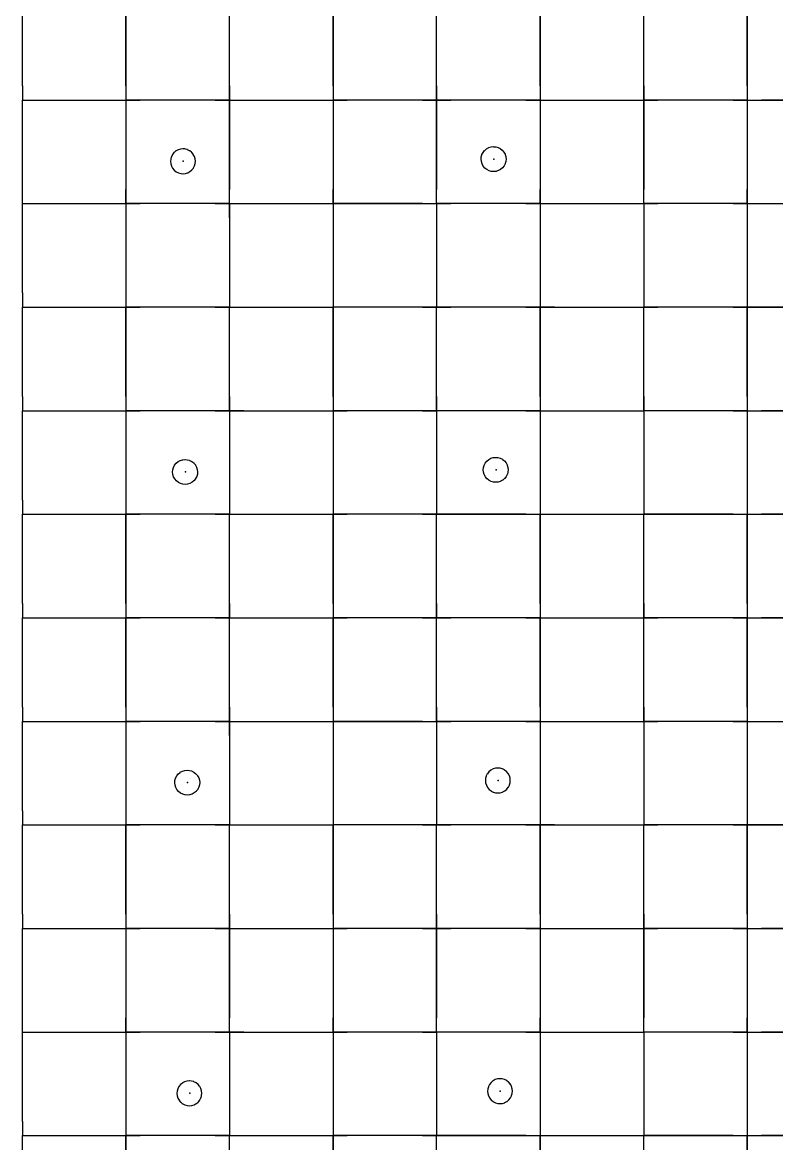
# Model space of a CAD drawing. Header units: metres. Extents: x 0 to 438, y -24 to 612.
# Drawn here: x 0 to 65.6, y 377.3 to 474.7 of the extents above; entities that cross this region are included whole.
import ezdxf

# ---------------------------------------------------------------- set-up
doc = ezdxf.new("R2010")
doc.units = ezdxf.units.M
doc.layers.add('LAYER_01_CUT', color=7, linetype='Continuous')
doc.layers.add('LAYER_04_GRID', color=7, linetype='Continuous')

msp = doc.modelspace()

# ---------------------------------------------------------------- linework, layer by layer
at = {"layer": 'LAYER_01_CUT'}
for points in [[(0, 469.234), (0, 477), (1.234, 477)], [(9, 469.234), (9, 477)], [(18, 457.766), (18, 459), (18, 466.766), (18, 468), (18, 475.766), (18, 477), (19.234, 477), (27, 477), (27, 475.766), (27, 468), (27, 466.766), (27, 459), (27, 457.766)], [(18, 469.234), (18, 477)], [(27, 469.234), (27, 477)], [(36, 466.766), (36, 468), (36, 475.766), (36, 477), (37.234, 477), (45, 477), (45, 475.766), (45, 468), (45, 466.766), (45, 459), (45, 457.766)], [(36, 469.234), (36, 477)], [(45, 469.234), (45, 477)], [(54, 466.766), (54, 468), (54, 475.766), (54, 477), (55.234, 477), (63, 477), (63, 475.766), (63, 468), (63, 466.766), (63, 459), (63, 457.766)], [(54, 469.234), (54, 477)], [(63, 469.234), (63, 477)], [(9, 475.766), (9, 468), (9, 466.766), (9, 459), (9, 457.766), (9, 450), (9, 448.766), (9, 441), (9, 439.766), (9, 432), (9, 430.766), (9, 423), (9, 421.766), (9, 414), (9, 412.766), (9, 405), (9, 403.766), (9, 396), (9, 394.766), (9, 387), (9, 385.766), (9, 378), (9, 376.766)], [(0, 469.234), (0, 468)], [(9, 469.234), (9, 468)], [(18, 469.234), (18, 468)], [(27, 469.234), (27, 468)], [(36, 469.234), (36, 468)], [(45, 469.234), (45, 468)], [(54, 469.234), (54, 468)], [(63, 469.234), (63, 468)], [(0, 451.234), (0, 459), (0, 460.234), (0, 468), (1.234, 468)], [(0, 468), (7.766, 468)], [(1.234, 468), (9, 468)], [(7.766, 468), (9, 468)], [(16.766, 468), (9, 468)], [(9, 468), (9, 460.234)], [(9, 468), (10.234, 468)], [(18, 468), (10.234, 468)], [(16.766, 468), (18, 468)], [(18, 468), (18, 460.234)], [(18, 468), (19.234, 468)], [(18, 468), (25.766, 468)], [(19.234, 468), (27, 468)], [(25.766, 468), (27, 468)], [(34.766, 468), (27, 468)], [(27, 468), (27, 460.234)], [(27, 468), (28.234, 468)], [(36, 468), (28.234, 468)], [(34.766, 468), (36, 468)], [(43.766, 468), (36, 468)], [(36, 468), (36, 460.234)], [(36, 468), (37.234, 468)], [(45, 468), (37.234, 468)], [(43.766, 468), (45, 468)], [(45, 468), (45, 460.234)], [(45, 468), (46.234, 468)], [(45, 468), (52.766, 468)], [(46.234, 468), (54, 468)], [(52.766, 468), (54, 468)], [(61.766, 468), (54, 468)], [(54, 468), (54, 460.234)], [(54, 468), (55.234, 468)], [(63, 468), (55.234, 468)], [(61.766, 468), (63, 468)], [(63, 468), (63, 460.234)], [(63, 468), (64.234, 468)], [(63, 468), (70.766, 468)], [(72, 468), (64.234, 468)], [(36, 459), (36, 466.766)], [(54, 459), (54, 466.766)], [(41.347, 463.87), (41.532, 463.778), (41.539, 463.772), (41.705, 463.642), (41.71, 463.635), (41.847, 463.473), (41.851, 463.465), (41.951, 463.281), (41.954, 463.273), (42.014, 463.077), (42.015, 463.068), (42.035, 462.87), (42.035, 462.862), (42.019, 462.675), (42.017, 462.667), (41.964, 462.476), (41.96, 462.468), (41.867, 462.283), (41.862, 462.276), (41.731, 462.11), (41.725, 462.104), (41.563, 461.968), (41.555, 461.963), (41.371, 461.863), (41.362, 461.861), (41.166, 461.8), (41.158, 461.8), (40.96, 461.779), (40.952, 461.78), (40.765, 461.795), (40.757, 461.798), (40.565, 461.85), (40.558, 461.854), (40.373, 461.947), (40.366, 461.952), (40.199, 462.083), (40.194, 462.09), (40.057, 462.252), (40.053, 462.259), (39.953, 462.444), (39.95, 462.452), (39.89, 462.648), (39.889, 462.656), (39.869, 462.855), (39.87, 462.863), (39.885, 463.05), (39.887, 463.058), (39.94, 463.249), (39.944, 463.257), (40.037, 463.442), (40.042, 463.449), (40.173, 463.615), (40.18, 463.621), (40.342, 463.757), (40.349, 463.761), (40.534, 463.862), (40.542, 463.864), (40.738, 463.924), (40.746, 463.925), (40.945, 463.946), (40.952, 463.945), (41.139, 463.929), (41.147, 463.927), (41.339, 463.874), (41.347, 463.87)], [(12.941, 463.063), (12.888, 462.871), (12.886, 462.863), (12.87, 462.676), (12.87, 462.668), (12.89, 462.47), (12.891, 462.462), (12.951, 462.266), (12.953, 462.257), (13.054, 462.073), (13.058, 462.065), (13.194, 461.903), (13.2, 461.897), (13.366, 461.766), (13.373, 461.761), (13.558, 461.668), (13.566, 461.664), (13.758, 461.611), (13.766, 461.609), (13.953, 461.593), (13.96, 461.593), (14.159, 461.613), (14.167, 461.614), (14.363, 461.674), (14.371, 461.677), (14.556, 461.777), (14.563, 461.781), (14.725, 461.918), (14.732, 461.923), (14.863, 462.089), (14.868, 462.096), (14.961, 462.281), (14.965, 462.289), (15.018, 462.481), (15.02, 462.489), (15.035, 462.676), (15.036, 462.683), (15.016, 462.882), (15.015, 462.89), (14.955, 463.086), (14.952, 463.094), (14.852, 463.279), (14.848, 463.287), (14.711, 463.448), (14.705, 463.455), (14.539, 463.586), (14.532, 463.591), (14.347, 463.684), (14.339, 463.688), (14.148, 463.741), (14.14, 463.743), (13.953, 463.759), (13.945, 463.759), (13.747, 463.739), (13.738, 463.738), (13.542, 463.678), (13.534, 463.675), (13.35, 463.575), (13.342, 463.571), (13.18, 463.434), (13.173, 463.429), (13.043, 463.262), (13.037, 463.255), (12.945, 463.07), (12.941, 463.063)], [(9, 459), (9, 460.234)], [(18, 459), (18, 460.234)], [(27, 459), (27, 460.234)], [(36, 459), (36, 460.234)], [(45, 459), (45, 460.234)], [(54, 459), (54, 460.234)], [(63, 459), (63, 460.234)], [(0, 459), (1.234, 459)], [(0, 459), (7.766, 459)], [(1.234, 459), (9, 459)], [(7.766, 459), (9, 459)], [(16.766, 459), (9, 459)], [(9, 459), (9, 451.234)], [(9, 459), (10.234, 459)], [(18, 459), (10.234, 459)], [(16.766, 459), (18, 459)], [(18, 459), (18, 451.234)], [(18, 459), (19.234, 459)], [(18, 459), (25.766, 459)], [(19.234, 459), (27, 459)], [(25.766, 459), (27, 459)], [(34.766, 459), (27, 459)], [(27, 459), (27, 451.234)], [(27, 459), (28.234, 459)], [(28.234, 459), (36, 459), (36, 457.766)], [(34.766, 459), (36, 459)], [(43.766, 459), (36, 459)], [(36, 459), (36, 451.234)], [(36, 459), (37.234, 459)], [(45, 459), (37.234, 459)], [(43.766, 459), (45, 459)], [(45, 459), (45, 451.234)], [(45, 459), (46.234, 459)], [(45, 459), (52.766, 459)], [(46.234, 459), (54, 459), (54, 457.766)], [(52.766, 459), (54, 459)], [(61.766, 459), (54, 459)], [(54, 459), (54, 451.234)], [(54, 459), (55.234, 459)], [(63, 459), (55.234, 459)], [(61.766, 459), (63, 459)], [(63, 459), (63, 451.234)], [(63, 459), (64.234, 459)], [(63, 459), (70.766, 459)], [(64.234, 459), (72, 459), (72, 457.766)], [(18, 457.766), (18, 450)], [(27, 457.766), (27, 450)], [(36, 457.766), (36, 450)], [(45, 457.766), (45, 450)], [(54, 457.766), (54, 450)], [(63, 457.766), (63, 450)], [(0, 451.234), (0, 450)], [(9, 451.234), (9, 450)], [(18, 451.234), (18, 450)], [(27, 451.234), (27, 450)], [(36, 451.234), (36, 450)], [(45, 451.234), (45, 450)], [(54, 451.234), (54, 450)], [(63, 451.234), (63, 450)], [(0, 442.234), (0, 450), (1.234, 450)], [(0, 450), (7.766, 450)], [(1.234, 450), (9, 450)], [(7.766, 450), (9, 450)], [(16.766, 450), (9, 450)], [(9, 442.234), (9, 450)], [(9, 450), (10.234, 450)], [(18, 450), (10.234, 450)], [(16.766, 450), (18, 450)], [(18, 448.766), (18, 450), (19.234, 450)], [(18, 442.234), (18, 450)], [(18, 450), (25.766, 450)], [(19.234, 450), (27, 450)], [(25.766, 450), (27, 450)], [(28.234, 450), (27, 450), (27, 448.766), (27, 441), (27, 439.766)], [(34.766, 450), (27, 450)], [(27, 442.234), (27, 450)], [(36, 450), (28.234, 450)], [(34.766, 450), (36, 450)], [(36, 448.766), (36, 450), (37.234, 450)], [(43.766, 450), (36, 450)], [(36, 442.234), (36, 450)], [(45, 450), (37.234, 450)], [(43.766, 450), (45, 450)], [(46.234, 450), (45, 450), (45, 448.766), (45, 441), (45, 439.766)], [(45, 442.234), (45, 450)], [(45, 450), (52.766, 450)], [(46.234, 450), (54, 450)], [(52.766, 450), (54, 450)], [(54, 448.766), (54, 450), (55.234, 450)], [(61.766, 450), (54, 450)], [(54, 442.234), (54, 450)], [(63, 450), (55.234, 450)], [(61.766, 450), (63, 450)], [(64.234, 450), (63, 450), (63, 448.766), (63, 441), (63, 439.766)], [(63, 442.234), (63, 450)], [(63, 450), (70.766, 450)], [(72, 450), (64.234, 450)], [(18, 441), (18, 448.766)], [(36, 441), (36, 448.766)], [(54, 441), (54, 448.766)], [(0, 442.234), (0, 441)], [(9, 442.234), (9, 441)], [(18, 442.234), (18, 441)], [(27, 442.234), (27, 441)], [(36, 442.234), (36, 441)], [(45, 442.234), (45, 441)], [(54, 442.234), (54, 441)], [(63, 442.234), (63, 441)], [(0, 433.234), (0, 441), (1.234, 441)], [(0, 441), (7.766, 441)], [(1.234, 441), (9, 441)], [(7.766, 441), (9, 441)], [(16.766, 441), (9, 441)], [(9, 441), (9, 433.234)], [(9, 441), (10.234, 441)], [(18, 441), (10.234, 441)], [(16.766, 441), (18, 441)], [(19.234, 441), (18, 441), (18, 439.766)], [(18, 441), (18, 433.234)], [(18, 441), (25.766, 441)], [(19.234, 441), (27, 441)], [(25.766, 441), (27, 441)], [(34.766, 441), (27, 441)], [(27, 441), (27, 433.234)], [(27, 441), (28.234, 441)], [(36, 441), (28.234, 441)], [(34.766, 441), (36, 441)], [(37.234, 441), (36, 441), (36, 439.766)], [(43.766, 441), (36, 441)], [(36, 441), (36, 433.234)], [(45, 441), (37.234, 441)], [(43.766, 441), (45, 441)], [(45, 441), (45, 433.234)], [(45, 441), (46.234, 441)], [(45, 441), (52.766, 441)], [(46.234, 441), (54, 441)], [(52.766, 441), (54, 441)], [(55.234, 441), (54, 441), (54, 439.766)], [(61.766, 441), (54, 441)], [(54, 441), (54, 433.234)], [(63, 441), (55.234, 441)], [(61.766, 441), (63, 441)], [(63, 441), (63, 433.234)], [(63, 441), (64.234, 441)], [(63, 441), (70.766, 441)], [(72, 441), (64.234, 441)], [(18, 439.766), (18, 432)], [(27, 439.766), (27, 432)], [(36, 439.766), (36, 432)], [(45, 439.766), (45, 432)], [(54, 439.766), (54, 432)], [(63, 439.766), (63, 432)], [(14.533, 436.685), (14.718, 436.592), (14.725, 436.586), (14.891, 436.456), (14.897, 436.449), (15.033, 436.287), (15.038, 436.28), (15.138, 436.095), (15.14, 436.087), (15.201, 435.891), (15.202, 435.883), (15.222, 435.684), (15.221, 435.676), (15.206, 435.489), (15.204, 435.481), (15.151, 435.29), (15.147, 435.282), (15.054, 435.097), (15.049, 435.09), (14.918, 434.924), (14.911, 434.918), (14.749, 434.782), (14.742, 434.778), (14.557, 434.677), (14.549, 434.675), (14.353, 434.615), (14.345, 434.614), (14.146, 434.593), (14.138, 434.594), (13.951, 434.61), (13.943, 434.612), (13.752, 434.665), (13.744, 434.669), (13.559, 434.761), (13.552, 434.767), (13.386, 434.897), (13.38, 434.904), (13.244, 435.066), (13.24, 435.074), (13.139, 435.258), (13.137, 435.266), (13.077, 435.462), (13.076, 435.471), (13.055, 435.669), (13.056, 435.677), (13.072, 435.864), (13.074, 435.872), (13.127, 436.063), (13.131, 436.071), (13.223, 436.256), (13.229, 436.263), (13.359, 436.429), (13.366, 436.435), (13.528, 436.571), (13.536, 436.576), (13.72, 436.676), (13.728, 436.678), (13.924, 436.739), (13.933, 436.739), (14.131, 436.76), (14.139, 436.759), (14.326, 436.744), (14.334, 436.741), (14.525, 436.688), (14.533, 436.685)], [(41.334, 436.928), (41.525, 436.875), (41.533, 436.871), (41.718, 436.778), (41.725, 436.773), (41.891, 436.642), (41.897, 436.636), (42.033, 436.474), (42.038, 436.466), (42.138, 436.282), (42.14, 436.273), (42.201, 436.077), (42.201, 436.069), (42.222, 435.871), (42.221, 435.863), (42.206, 435.676), (42.204, 435.668), (42.151, 435.476), (42.147, 435.469), (42.054, 435.284), (42.048, 435.277), (41.918, 435.11), (41.911, 435.105), (41.749, 434.968), (41.741, 434.964), (41.557, 434.864), (41.549, 434.861), (41.353, 434.801), (41.345, 434.8), (41.146, 434.78), (41.138, 434.78), (40.951, 434.796), (40.943, 434.798), (40.752, 434.851), (40.744, 434.855), (40.559, 434.948), (40.552, 434.953), (40.386, 435.084), (40.38, 435.091), (40.244, 435.252), (40.24, 435.26), (40.139, 435.445), (40.137, 435.453), (40.077, 435.649), (40.076, 435.657), (40.055, 435.856), (40.056, 435.863), (40.071, 436.05), (40.074, 436.058), (40.127, 436.25), (40.13, 436.258), (40.223, 436.443), (40.229, 436.45), (40.359, 436.616), (40.366, 436.621), (40.528, 436.758), (40.536, 436.762), (40.72, 436.862), (40.728, 436.865), (40.924, 436.925), (40.933, 436.926), (41.131, 436.946), (41.139, 436.946), (41.326, 436.93), (41.334, 436.928)], [(0, 433.234), (0, 432)], [(9, 433.234), (9, 432)], [(18, 433.234), (18, 432)], [(27, 433.234), (27, 432)], [(36, 433.234), (36, 432)], [(45, 433.234), (45, 432)], [(54, 433.234), (54, 432)], [(63, 433.234), (63, 432)], [(0, 424.234), (0, 432), (1.234, 432)], [(0, 432), (7.766, 432)], [(1.234, 432), (9, 432)], [(7.766, 432), (9, 432)], [(16.766, 432), (9, 432)], [(9, 424.234), (9, 432)], [(9, 432), (10.234, 432)], [(18, 432), (10.234, 432)], [(16.766, 432), (18, 432)], [(18, 412.766), (18, 414), (18, 421.766), (18, 423), (18, 430.766), (18, 432), (19.234, 432), (27, 432), (27, 430.766), (27, 423), (27, 421.766), (27, 414), (27, 412.766)], [(18, 424.234), (18, 432)], [(18, 432), (25.766, 432)], [(25.766, 432), (27, 432)], [(34.766, 432), (27, 432)], [(27, 424.234), (27, 432)], [(27, 432), (28.234, 432)], [(36, 432), (28.234, 432)], [(34.766, 432), (36, 432)], [(36, 421.766), (36, 423), (36, 430.766), (36, 432), (37.234, 432), (45, 432), (45, 430.766), (45, 423), (45, 421.766), (45, 414), (45, 412.766)], [(43.766, 432), (36, 432)], [(36, 424.234), (36, 432)], [(43.766, 432), (45, 432)], [(45, 424.234), (45, 432)], [(45, 432), (46.234, 432)], [(45, 432), (52.766, 432)], [(46.234, 432), (54, 432)], [(52.766, 432), (54, 432)], [(54, 421.766), (54, 423), (54, 430.766), (54, 432), (55.234, 432), (63, 432), (63, 430.766), (63, 423), (63, 421.766), (63, 414), (63, 412.766)], [(61.766, 432), (54, 432)], [(54, 424.234), (54, 432)], [(61.766, 432), (63, 432)], [(63, 424.234), (63, 432)], [(63, 432), (64.234, 432)], [(63, 432), (70.766, 432)], [(72, 432), (64.234, 432)], [(0, 424.234), (0, 423)], [(9, 424.234), (9, 423)], [(18, 424.234), (18, 423)], [(27, 424.234), (27, 423)], [(36, 424.234), (36, 423)], [(45, 424.234), (45, 423)], [(54, 424.234), (54, 423)], [(63, 424.234), (63, 423)], [(0, 415.234), (0, 423), (1.234, 423)], [(0, 423), (7.766, 423)], [(1.234, 423), (9, 423)], [(7.766, 423), (9, 423)], [(16.766, 423), (9, 423)], [(9, 415.234), (9, 423)], [(9, 423), (10.234, 423)], [(18, 423), (10.234, 423)], [(16.766, 423), (18, 423)], [(18, 415.234), (18, 423)], [(18, 423), (19.234, 423)], [(18, 423), (25.766, 423)], [(19.234, 423), (27, 423)], [(25.766, 423), (27, 423)], [(34.766, 423), (27, 423)], [(27, 415.234), (27, 423)], [(27, 423), (28.234, 423)], [(36, 423), (28.234, 423)], [(34.766, 423), (36, 423)], [(43.766, 423), (36, 423)], [(36, 415.234), (36, 423)], [(36, 423), (37.234, 423)], [(45, 423), (37.234, 423)], [(43.766, 423), (45, 423)], [(45, 415.234), (45, 423)], [(45, 423), (46.234, 423)], [(45, 423), (52.766, 423)], [(46.234, 423), (54, 423)], [(52.766, 423), (54, 423)], [(61.766, 423), (54, 423)], [(54, 415.234), (54, 423)], [(54, 423), (55.234, 423)], [(63, 423), (55.234, 423)], [(61.766, 423), (63, 423)], [(63, 415.234), (63, 423)], [(63, 423), (64.234, 423)], [(63, 423), (70.766, 423)], [(72, 423), (64.234, 423)], [(36, 414), (36, 421.766)], [(54, 414), (54, 421.766)], [(0, 415.234), (0, 414)], [(9, 415.234), (9, 414)], [(18, 415.234), (18, 414)], [(27, 415.234), (27, 414)], [(36, 415.234), (36, 414)], [(45, 415.234), (45, 414)], [(54, 415.234), (54, 414)], [(63, 415.234), (63, 414)], [(0, 406.234), (0, 414), (1.234, 414)], [(0, 414), (7.766, 414)], [(1.234, 414), (9, 414)], [(7.766, 414), (9, 414)], [(16.766, 414), (9, 414)], [(9, 414), (9, 406.234)], [(9, 414), (10.234, 414)], [(18, 414), (10.234, 414)], [(16.766, 414), (18, 414)], [(18, 414), (18, 406.234)], [(18, 414), (19.234, 414)], [(18, 414), (25.766, 414)], [(19.234, 414), (27, 414)], [(25.766, 414), (27, 414)], [(34.766, 414), (27, 414)], [(27, 414), (27, 406.234)], [(27, 414), (28.234, 414)], [(28.234, 414), (36, 414), (36, 412.766)], [(34.766, 414), (36, 414)], [(43.766, 414), (36, 414)], [(36, 414), (36, 406.234)], [(36, 414), (37.234, 414)], [(45, 414), (37.234, 414)], [(43.766, 414), (45, 414)], [(45, 414), (45, 406.234)], [(45, 414), (46.234, 414)], [(45, 414), (52.766, 414)], [(46.234, 414), (54, 414), (54, 412.766)], [(52.766, 414), (54, 414)], [(61.766, 414), (54, 414)], [(54, 414), (54, 406.234)], [(54, 414), (55.234, 414)], [(63, 414), (55.234, 414)], [(61.766, 414), (63, 414)], [(63, 414), (63, 406.234)], [(63, 414), (64.234, 414)], [(63, 414), (70.766, 414)], [(64.234, 414), (72, 414), (72, 412.766)], [(18, 412.766), (18, 405)], [(27, 412.766), (27, 405)], [(36, 412.766), (36, 405)], [(45, 412.766), (45, 405)], [(54, 412.766), (54, 405)], [(63, 412.766), (63, 405)], [(14.513, 409.744), (14.521, 409.742), (14.712, 409.689), (14.72, 409.685), (14.905, 409.593), (14.912, 409.587), (15.078, 409.456), (15.084, 409.45), (15.22, 409.288), (15.224, 409.28), (15.325, 409.096), (15.327, 409.088), (15.387, 408.892), (15.388, 408.883), (15.409, 408.685), (15.408, 408.677), (15.393, 408.49), (15.39, 408.482), (15.337, 408.29), (15.334, 408.283), (15.241, 408.098), (15.235, 408.091), (15.105, 407.925), (15.098, 407.919), (14.936, 407.782), (14.928, 407.778), (14.744, 407.678), (14.736, 407.676), (14.54, 407.615), (14.532, 407.614), (14.333, 407.594), (14.325, 407.595), (14.138, 407.61), (14.13, 407.612), (13.939, 407.665), (13.931, 407.669), (13.746, 407.762), (13.739, 407.767), (13.573, 407.898), (13.567, 407.905), (13.431, 408.067), (13.426, 408.074), (13.326, 408.259), (13.324, 408.267), (13.263, 408.463), (13.263, 408.471), (13.242, 408.67), (13.243, 408.678), (13.258, 408.864), (13.261, 408.872), (13.313, 409.064), (13.317, 409.072), (13.41, 409.257), (13.416, 409.264), (13.546, 409.43), (13.553, 409.436), (13.715, 409.572), (13.723, 409.576), (13.907, 409.676), (13.915, 409.679), (14.111, 409.739), (14.119, 409.74), (14.318, 409.761), (14.326, 409.76), (14.513, 409.744)], [(40.415, 409.45), (40.409, 409.443), (40.316, 409.258), (40.313, 409.25), (40.26, 409.059), (40.257, 409.051), (40.242, 408.864), (40.241, 408.856), (40.262, 408.658), (40.263, 408.649), (40.323, 408.453), (40.325, 408.445), (40.426, 408.261), (40.43, 408.253), (40.566, 408.091), (40.572, 408.084), (40.738, 407.954), (40.745, 407.948), (40.93, 407.856), (40.938, 407.852), (41.129, 407.799), (41.137, 407.797), (41.324, 407.781), (41.332, 407.78), (41.531, 407.801), (41.539, 407.802), (41.735, 407.862), (41.743, 407.864), (41.927, 407.965), (41.935, 407.969), (42.097, 408.105), (42.104, 408.111), (42.234, 408.277), (42.24, 408.284), (42.333, 408.469), (42.337, 408.477), (42.389, 408.669), (42.392, 408.676), (42.407, 408.863), (42.408, 408.871), (42.387, 409.07), (42.387, 409.078), (42.326, 409.274), (42.324, 409.282), (42.224, 409.467), (42.219, 409.474), (42.083, 409.636), (42.077, 409.643), (41.911, 409.774), (41.904, 409.779), (41.719, 409.872), (41.711, 409.876), (41.52, 409.929), (41.512, 409.931), (41.325, 409.946), (41.317, 409.947), (41.118, 409.926), (41.11, 409.926), (40.914, 409.865), (40.906, 409.863), (40.722, 409.763), (40.714, 409.759), (40.552, 409.622), (40.545, 409.616), (40.415, 409.45)], [(0, 406.234), (0, 405)], [(9, 406.234), (9, 405)], [(18, 406.234), (18, 405)], [(27, 406.234), (27, 405)], [(36, 406.234), (36, 405)], [(45, 406.234), (45, 405)], [(54, 406.234), (54, 405)], [(63, 406.234), (63, 405)], [(0, 397.234), (0, 405), (1.234, 405)], [(0, 405), (7.766, 405)], [(1.234, 405), (9, 405)], [(7.766, 405), (9, 405)], [(16.766, 405), (9, 405)], [(9, 397.234), (9, 405)], [(9, 405), (10.234, 405)], [(18, 405), (10.234, 405)], [(16.766, 405), (18, 405)], [(18, 394.766), (18, 396), (18, 403.766), (18, 405), (19.234, 405)], [(18, 397.234), (18, 405)], [(18, 405), (25.766, 405)], [(19.234, 405), (27, 405)], [(25.766, 405), (27, 405)], [(28.234, 405), (27, 405), (27, 403.766), (27, 396), (27, 394.766), (27, 387), (27, 385.766)], [(34.766, 405), (27, 405)], [(27, 397.234), (27, 405)], [(36, 405), (28.234, 405)], [(34.766, 405), (36, 405)], [(36, 394.766), (36, 396), (36, 403.766), (36, 405), (37.234, 405)], [(43.766, 405), (36, 405)], [(36, 397.234), (36, 405)], [(45, 405), (37.234, 405)], [(43.766, 405), (45, 405)], [(46.234, 405), (45, 405), (45, 403.766), (45, 396), (45, 394.766), (45, 387), (45, 385.766)], [(45, 397.234), (45, 405)], [(45, 405), (52.766, 405)], [(46.234, 405), (54, 405)], [(52.766, 405), (54, 405)], [(54, 394.766), (54, 396), (54, 403.766), (54, 405), (55.234, 405)], [(61.766, 405), (54, 405)], [(54, 397.234), (54, 405)], [(63, 405), (55.234, 405)], [(61.766, 405), (63, 405)], [(64.234, 405), (63, 405), (63, 403.766), (63, 396), (63, 394.766), (63, 387), (63, 385.766)], [(63, 397.234), (63, 405)], [(63, 405), (70.766, 405)], [(72, 405), (64.234, 405)], [(0, 397.234), (0, 396)], [(9, 397.234), (9, 396)], [(18, 397.234), (18, 396)], [(27, 397.234), (27, 396)], [(36, 397.234), (36, 396)], [(45, 397.234), (45, 396)], [(54, 397.234), (54, 396)], [(63, 397.234), (63, 396)], [(0, 379.234), (0, 387), (0, 388.234), (0, 396), (1.234, 396)], [(0, 396), (7.766, 396)], [(1.234, 396), (9, 396)], [(7.766, 396), (9, 396)], [(16.766, 396), (9, 396)], [(9, 396), (9, 388.234)], [(9, 396), (10.234, 396)], [(18, 396), (10.234, 396)], [(16.766, 396), (18, 396)], [(18, 396), (18, 388.234)], [(18, 396), (19.234, 396)], [(18, 396), (25.766, 396)], [(19.234, 396), (27, 396)], [(25.766, 396), (27, 396)], [(34.766, 396), (27, 396)], [(27, 396), (27, 388.234)], [(27, 396), (28.234, 396)], [(36, 396), (28.234, 396)], [(34.766, 396), (36, 396)], [(43.766, 396), (36, 396)], [(36, 396), (36, 388.234)], [(36, 396), (37.234, 396)], [(45, 396), (37.234, 396)], [(43.766, 396), (45, 396)], [(45, 396), (45, 388.234)], [(45, 396), (46.234, 396)], [(45, 396), (52.766, 396)], [(46.234, 396), (54, 396)], [(52.766, 396), (54, 396)], [(61.766, 396), (54, 396)], [(54, 396), (54, 388.234)], [(54, 396), (55.234, 396)], [(63, 396), (55.234, 396)], [(61.766, 396), (63, 396)], [(63, 396), (63, 388.234)], [(63, 396), (64.234, 396)], [(63, 396), (70.766, 396)], [(72, 396), (64.234, 396)], [(18, 387), (18, 394.766)], [(36, 387), (36, 394.766)], [(54, 387), (54, 394.766)], [(9, 387), (9, 388.234)], [(18, 387), (18, 388.234)], [(27, 387), (27, 388.234)], [(36, 387), (36, 388.234)], [(45, 387), (45, 388.234)], [(54, 387), (54, 388.234)], [(63, 387), (63, 388.234)], [(0, 387), (1.234, 387)], [(0, 387), (7.766, 387)], [(1.234, 387), (9, 387)], [(7.766, 387), (9, 387)], [(16.766, 387), (9, 387)], [(9, 387), (9, 379.234)], [(9, 387), (10.234, 387)], [(18, 387), (10.234, 387)], [(16.766, 387), (18, 387)], [(19.234, 387), (18, 387), (18, 385.766)], [(18, 387), (18, 379.234)], [(18, 387), (25.766, 387)], [(19.234, 387), (27, 387)], [(25.766, 387), (27, 387)], [(34.766, 387), (27, 387)], [(27, 387), (27, 379.234)], [(27, 387), (28.234, 387)], [(36, 387), (28.234, 387)], [(34.766, 387), (36, 387)], [(37.234, 387), (36, 387), (36, 385.766)], [(43.766, 387), (36, 387)], [(36, 387), (36, 379.234)], [(45, 387), (37.234, 387)], [(43.766, 387), (45, 387)], [(45, 387), (45, 379.234)], [(45, 387), (46.234, 387)], [(45, 387), (52.766, 387)], [(46.234, 387), (54, 387)], [(52.766, 387), (54, 387)], [(55.234, 387), (54, 387), (54, 385.766)], [(61.766, 387), (54, 387)], [(54, 387), (54, 379.234)], [(63, 387), (55.234, 387)], [(61.766, 387), (63, 387)], [(63, 387), (63, 379.234)], [(63, 387), (64.234, 387)], [(63, 387), (70.766, 387)], [(72, 387), (64.234, 387)], [(18, 385.766), (18, 378)], [(27, 385.766), (27, 378)], [(36, 385.766), (36, 378)], [(45, 385.766), (45, 378)], [(54, 385.766), (54, 378)], [(63, 385.766), (63, 378)], [(40.732, 382.617), (40.602, 382.451), (40.596, 382.444), (40.503, 382.259), (40.5, 382.251), (40.447, 382.06), (40.444, 382.052), (40.429, 381.865), (40.428, 381.857), (40.449, 381.658), (40.449, 381.65), (40.51, 381.454), (40.512, 381.446), (40.613, 381.261), (40.617, 381.254), (40.753, 381.092), (40.759, 381.085), (40.925, 380.954), (40.932, 380.949), (41.117, 380.856), (41.125, 380.852), (41.316, 380.799), (41.324, 380.797), (41.511, 380.782), (41.519, 380.781), (41.718, 380.802), (41.726, 380.802), (41.922, 380.863), (41.93, 380.865), (42.114, 380.965), (42.122, 380.97), (42.284, 381.106), (42.291, 381.112), (42.421, 381.278), (42.427, 381.285), (42.52, 381.47), (42.523, 381.478), (42.576, 381.669), (42.579, 381.677), (42.594, 381.864), (42.595, 381.872), (42.574, 382.07), (42.574, 382.079), (42.513, 382.275), (42.511, 382.283), (42.41, 382.467), (42.406, 382.475), (42.27, 382.637), (42.264, 382.644), (42.098, 382.774), (42.091, 382.78), (41.906, 382.872), (41.898, 382.876), (41.707, 382.929), (41.699, 382.931), (41.512, 382.947), (41.504, 382.948), (41.305, 382.927), (41.297, 382.926), (41.101, 382.866), (41.093, 382.864), (40.909, 382.763), (40.901, 382.759), (40.739, 382.623), (40.732, 382.617)], [(15.091, 382.593), (14.906, 382.686), (14.898, 382.69), (14.707, 382.743), (14.699, 382.745), (14.512, 382.761), (14.504, 382.761), (14.306, 382.741), (14.297, 382.74), (14.101, 382.68), (14.093, 382.677), (13.909, 382.577), (13.901, 382.573), (13.739, 382.436), (13.732, 382.431), (13.602, 382.264), (13.596, 382.257), (13.504, 382.072), (13.5, 382.065), (13.447, 381.873), (13.445, 381.865), (13.429, 381.678), (13.428, 381.67), (13.449, 381.472), (13.45, 381.464), (13.51, 381.268), (13.512, 381.259), (13.613, 381.075), (13.617, 381.067), (13.753, 380.905), (13.759, 380.899), (13.925, 380.768), (13.932, 380.763), (14.117, 380.67), (14.125, 380.666), (14.316, 380.613), (14.324, 380.611), (14.511, 380.595), (14.519, 380.595), (14.718, 380.615), (14.726, 380.616), (14.922, 380.676), (14.93, 380.679), (15.115, 380.779), (15.122, 380.783), (15.284, 380.92), (15.291, 380.925), (15.422, 381.091), (15.427, 381.098), (15.52, 381.283), (15.524, 381.291), (15.577, 381.483), (15.579, 381.491), (15.594, 381.678), (15.595, 381.685), (15.575, 381.884), (15.574, 381.892), (15.513, 382.088), (15.511, 382.096), (15.411, 382.281), (15.406, 382.289), (15.27, 382.45), (15.264, 382.457), (15.098, 382.588), (15.091, 382.593)], [(0, 379.234), (0, 378)], [(9, 379.234), (9, 378)], [(18, 379.234), (18, 378)], [(27, 379.234), (27, 378)], [(36, 379.234), (36, 378)], [(45, 379.234), (45, 378)], [(54, 379.234), (54, 378)], [(63, 379.234), (63, 378)], [(0, 370.234), (0, 378), (1.234, 378)], [(0, 378), (7.766, 378)], [(1.234, 378), (9, 378)], [(7.766, 378), (9, 378)], [(16.766, 378), (9, 378)], [(9, 370.234), (9, 378)], [(9, 378), (10.234, 378)], [(18, 378), (10.234, 378)], [(16.766, 378), (18, 378)], [(18, 367.766), (18, 369), (18, 376.766), (18, 378), (19.234, 378), (27, 378), (27, 376.766), (27, 369), (27, 367.766)], [(18, 370.234), (18, 378)], [(18, 378), (25.766, 378)], [(25.766, 378), (27, 378)], [(34.766, 378), (27, 378)], [(27, 370.234), (27, 378)], [(27, 378), (28.234, 378)], [(36, 378), (28.234, 378)], [(34.766, 378), (36, 378)], [(36, 376.766), (36, 378), (37.234, 378), (45, 378), (45, 376.766), (45, 369), (45, 367.766)], [(43.766, 378), (36, 378)], [(36, 370.234), (36, 378)], [(43.766, 378), (45, 378)], [(45, 370.234), (45, 378)], [(45, 378), (46.234, 378)], [(45, 378), (52.766, 378)], [(46.234, 378), (54, 378)], [(52.766, 378), (54, 378)], [(54, 376.766), (54, 378), (55.234, 378), (63, 378), (63, 376.766), (63, 369), (63, 367.766)], [(61.766, 378), (54, 378)], [(54, 370.234), (54, 378)], [(61.766, 378), (63, 378)], [(63, 370.234), (63, 378)], [(63, 378), (64.234, 378)], [(63, 378), (70.766, 378)], [(72, 378), (64.234, 378)]]:
    msp.add_lwpolyline(points, dxfattribs=at)
at = {"layer": 'LAYER_04_GRID'}
for p in [(40.979, 462.863), (13.98, 462.676), (14.166, 435.677), (41.166, 435.863), (14.352, 408.677), (41.352, 408.864), (14.539, 381.678), (41.538, 381.865)]:
    msp.add_point(p, dxfattribs=at)

doc.saveas('drawing.dxf')
